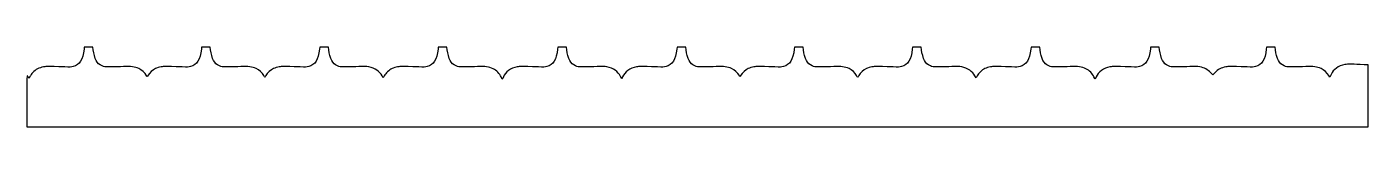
# Model space of a CAD drawing. Header units: centimetres. Extents: x -47.6 to 47.6, y -5.3 to 0.4.
import ezdxf

# ---------------------------------------------------------------- set-up
doc = ezdxf.new("R2010")
doc.units = ezdxf.units.CM
doc.header["$MEASUREMENT"] = 0
doc.layers.add('Layer 1', color=7, linetype='Continuous')

msp = doc.modelspace()

# ---------------------------------------------------------------- linework, layer by layer
at = {"layer": 'Layer 1'}
msp.add_open_spline([(-47.62441, -3.45943), (-47.62383, -1.62122), (-47.62362, -1.61422), (-47.57193, -1.6801), (-47.57193, -1.6801), (-47.54339, -1.71648), (-47.51309, -1.76709), (-47.50459, -1.79255), (-47.50459, -1.79255), (-47.48027, -1.86544), (-47.45683, -1.84791), (-47.40274, -1.71641), (-47.40274, -1.71641), (-47.37508, -1.64917), (-47.2814, -1.5182), (-47.19456, -1.42536), (-47.19456, -1.42536), (-46.99848, -1.21575), (-46.7549, -1.08858), (-46.43438, -1.02848), (-46.43438, -1.02848), (-46.20289, -0.98507), (-46.22076, -0.98499), (-44.93028, -1.03485), (-44.93028, -1.03485), (-44.56671, -1.04889), (-44.47087, -1.04428), (-44.3292, -1.00593), (-44.3292, -1.00593), (-43.86869, -0.88128), (-43.64847, -0.52601), (-43.56163, 0.23232), (-43.56163, 0.23232), (-43.56163, 0.23232), (-43.54412, 0.38527), (-43.54412, 0.38527), (-43.54412, 0.38527), (-43.54412, 0.38527), (-43.23638, 0.37784), (-43.23638, 0.37784), (-43.23638, 0.37784), (-43.23638, 0.37784), (-42.92865, 0.37042), (-42.92865, 0.37042), (-42.92865, 0.37042), (-42.92865, 0.37042), (-42.90859, 0.18877), (-42.90859, 0.18877), (-42.90859, 0.18877), (-42.87894, -0.07969), (-42.78976, -0.40286), (-42.69744, -0.5764), (-42.69744, -0.5764), (-42.60065, -0.75833), (-42.48112, -0.86948), (-42.28162, -0.96305), (-42.28162, -0.96305), (-42.14119, -1.02892), (-42.11559, -1.03182), (-41.6851, -1.03066), (-41.6851, -1.03066), (-41.43772, -1.02998), (-41.021, -1.01937), (-40.75906, -1.00706), (-40.75906, -1.00706), (-40.21592, -0.98154), (-39.97268, -1.01371), (-39.66958, -1.15114), (-39.66958, -1.15114), (-39.48477, -1.23494), (-39.22375, -1.46449), (-39.14319, -1.61407), (-39.14319, -1.61407), (-39.1158, -1.66494), (-39.08689, -1.70656), (-39.07896, -1.70656), (-39.07896, -1.70656), (-39.07102, -1.70656), (-39.04212, -1.66494), (-39.01472, -1.61407), (-39.01472, -1.61407), (-38.93554, -1.46704), (-38.67411, -1.23618), (-38.48836, -1.14926), (-38.48836, -1.14926), (-38.39527, -1.1057), (-38.2192, -1.05121), (-38.0971, -1.02818), (-38.0971, -1.02818), (-37.86877, -0.98511), (-37.88526, -0.98504), (-36.5959, -1.03485), (-36.5959, -1.03485), (-36.23234, -1.04889), (-36.13649, -1.04428), (-35.99482, -1.00593), (-35.99482, -1.00593), (-35.53432, -0.88128), (-35.3141, -0.52601), (-35.22726, 0.23232), (-35.22726, 0.23232), (-35.22726, 0.23232), (-35.20974, 0.38527), (-35.20974, 0.38527), (-35.20974, 0.38527), (-35.20974, 0.38527), (-34.90201, 0.37784), (-34.90201, 0.37784), (-34.90201, 0.37784), (-34.90201, 0.37784), (-34.59427, 0.37042), (-34.59427, 0.37042), (-34.59427, 0.37042), (-34.59427, 0.37042), (-34.57421, 0.18877), (-34.57421, 0.18877), (-34.57421, 0.18877), (-34.54456, -0.07969), (-34.45539, -0.40286), (-34.36307, -0.5764), (-34.36307, -0.5764), (-34.26628, -0.75833), (-34.14674, -0.86948), (-33.94725, -0.96305), (-33.94725, -0.96305), (-33.80682, -1.02892), (-33.78122, -1.03182), (-33.35073, -1.03066), (-33.35073, -1.03066), (-33.10334, -1.02998), (-32.68663, -1.01937), (-32.42469, -1.00706), (-32.42469, -1.00706), (-31.88154, -0.98154), (-31.63831, -1.01371), (-31.33521, -1.15114), (-31.33521, -1.15114), (-31.13798, -1.24057), (-30.88524, -1.46957), (-30.79405, -1.64147), (-30.79405, -1.64147), (-30.75962, -1.70638), (-30.72545, -1.75948), (-30.71813, -1.75948), (-30.71813, -1.75948), (-30.7108, -1.75948), (-30.67663, -1.70638), (-30.6422, -1.64147), (-30.6422, -1.64147), (-30.55235, -1.47209), (-30.29953, -1.24213), (-30.10107, -1.14926), (-30.10107, -1.14926), (-30.00798, -1.1057), (-29.83191, -1.05121), (-29.70981, -1.02818), (-29.70981, -1.02818), (-29.48148, -0.98511), (-29.49797, -0.98504), (-28.20861, -1.03485), (-28.20861, -1.03485), (-27.84505, -1.04889), (-27.7492, -1.04428), (-27.60753, -1.00593), (-27.60753, -1.00593), (-27.14703, -0.88128), (-26.9268, -0.52601), (-26.83996, 0.23232), (-26.83996, 0.23232), (-26.83996, 0.23232), (-26.82245, 0.38527), (-26.82245, 0.38527), (-26.82245, 0.38527), (-26.82245, 0.38527), (-26.51471, 0.37784), (-26.51471, 0.37784), (-26.51471, 0.37784), (-26.51471, 0.37784), (-26.20698, 0.37042), (-26.20698, 0.37042), (-26.20698, 0.37042), (-26.20698, 0.37042), (-26.18692, 0.18877), (-26.18692, 0.18877), (-26.18692, 0.18877), (-26.15727, -0.07969), (-26.0681, -0.40286), (-25.97577, -0.5764), (-25.97577, -0.5764), (-25.87899, -0.75833), (-25.75945, -0.86948), (-25.55996, -0.96305), (-25.55996, -0.96305), (-25.41953, -1.02892), (-25.39392, -1.03182), (-24.96344, -1.03066), (-24.96344, -1.03066), (-24.71605, -1.02998), (-24.29933, -1.01937), (-24.0374, -1.00706), (-24.0374, -1.00706), (-23.63133, -0.98798), (-23.528, -0.99135), (-23.33625, -1.0299), (-23.33625, -1.0299), (-22.90213, -1.11717), (-22.57016, -1.34244), (-22.39065, -1.67155), (-22.39065, -1.67155), (-22.39065, -1.67155), (-22.31594, -1.80851), (-22.31594, -1.80851), (-22.31594, -1.80851), (-22.31594, -1.80851), (-22.24174, -1.6668), (-22.24174, -1.6668), (-22.24174, -1.6668), (-22.14211, -1.4765), (-21.89633, -1.24707), (-21.68732, -1.14926), (-21.68732, -1.14926), (-21.59423, -1.1057), (-21.41816, -1.05121), (-21.29606, -1.02818), (-21.29606, -1.02818), (-21.06773, -0.98511), (-21.08422, -0.98504), (-19.79486, -1.03485), (-19.79486, -1.03485), (-19.4313, -1.04889), (-19.33545, -1.04428), (-19.19378, -1.00593), (-19.19378, -1.00593), (-18.73328, -0.88128), (-18.51305, -0.52601), (-18.42622, 0.23232), (-18.42622, 0.23232), (-18.42622, 0.23232), (-18.4087, 0.38527), (-18.4087, 0.38527), (-18.4087, 0.38527), (-18.4087, 0.38527), (-18.10096, 0.37784), (-18.10096, 0.37784), (-18.10096, 0.37784), (-18.10096, 0.37784), (-17.79323, 0.37042), (-17.79323, 0.37042), (-17.79323, 0.37042), (-17.79323, 0.37042), (-17.77317, 0.18877), (-17.77317, 0.18877), (-17.77317, 0.18877), (-17.74352, -0.07969), (-17.65435, -0.40286), (-17.56202, -0.5764), (-17.56202, -0.5764), (-17.46524, -0.75833), (-17.3457, -0.86948), (-17.14621, -0.96305), (-17.14621, -0.96305), (-17.00578, -1.02892), (-16.98017, -1.03182), (-16.54969, -1.03066), (-16.54969, -1.03066), (-16.3023, -1.02998), (-15.88558, -1.01937), (-15.62365, -1.00706), (-15.62365, -1.00706), (-15.06504, -0.98081), (-14.82283, -1.01517), (-14.5096, -1.1651), (-14.5096, -1.1651), (-14.27807, -1.27592), (-14.03836, -1.51927), (-13.94231, -1.74101), (-13.94231, -1.74101), (-13.90661, -1.82343), (-13.87066, -1.89107), (-13.86242, -1.89132), (-13.86242, -1.89132), (-13.85418, -1.89157), (-13.81972, -1.82488), (-13.78584, -1.74313), (-13.78584, -1.74313), (-13.6407, -1.39295), (-13.25688, -1.11306), (-12.80583, -1.02848), (-12.80583, -1.02848), (-12.57435, -0.98507), (-12.59221, -0.98499), (-11.30174, -1.03485), (-11.30174, -1.03485), (-10.93817, -1.04889), (-10.84233, -1.04428), (-10.70066, -1.00593), (-10.70066, -1.00593), (-10.24015, -0.88128), (-10.01993, -0.52601), (-9.93309, 0.23232), (-9.93309, 0.23232), (-9.93309, 0.23232), (-9.91558, 0.38527), (-9.91558, 0.38527), (-9.91558, 0.38527), (-9.91558, 0.38527), (-9.60784, 0.37784), (-9.60784, 0.37784), (-9.60784, 0.37784), (-9.60784, 0.37784), (-9.3001, 0.37042), (-9.3001, 0.37042), (-9.3001, 0.37042), (-9.3001, 0.37042), (-9.28005, 0.18877), (-9.28005, 0.18877), (-9.28005, 0.18877), (-9.2504, -0.07969), (-9.16122, -0.40286), (-9.0689, -0.5764), (-9.0689, -0.5764), (-8.97211, -0.75833), (-8.85257, -0.86948), (-8.65308, -0.96305), (-8.65308, -0.96305), (-8.51265, -1.02892), (-8.48705, -1.03182), (-8.05656, -1.03066), (-8.05656, -1.03066), (-7.80918, -1.02998), (-7.39246, -1.01937), (-7.13052, -1.00706), (-7.13052, -1.00706), (-6.72457, -0.98799), (-6.62142, -0.99134), (-6.43173, -1.02979), (-6.43173, -1.02979), (-5.97255, -1.12287), (-5.64372, -1.35382), (-5.46676, -1.70755), (-5.46676, -1.70755), (-5.46676, -1.70755), (-5.37798, -1.88501), (-5.37798, -1.88501), (-5.37798, -1.88501), (-5.37798, -1.88501), (-5.31777, -1.73975), (-5.31777, -1.73975), (-5.31777, -1.73975), (-5.17412, -1.39316), (-4.78823, -1.11269), (-4.33917, -1.02848), (-4.33917, -1.02848), (-4.10768, -0.98507), (-4.12555, -0.98499), (-2.83507, -1.03485), (-2.83507, -1.03485), (-2.4715, -1.04889), (-2.37566, -1.04428), (-2.23399, -1.00593), (-2.23399, -1.00593), (-1.77349, -0.88128), (-1.55326, -0.52601), (-1.46642, 0.23232), (-1.46642, 0.23232), (-1.46642, 0.23232), (-1.44891, 0.38527), (-1.44891, 0.38527), (-1.44891, 0.38527), (-1.44891, 0.38527), (-1.14117, 0.37784), (-1.14117, 0.37784), (-1.14117, 0.37784), (-1.14117, 0.37784), (-0.83344, 0.37042), (-0.83344, 0.37042), (-0.83344, 0.37042), (-0.83344, 0.37042), (-0.81338, 0.18877), (-0.81338, 0.18877), (-0.81338, 0.18877), (-0.78373, -0.07969), (-0.69456, -0.40286), (-0.60223, -0.5764), (-0.60223, -0.5764), (-0.50544, -0.75833), (-0.38591, -0.86948), (-0.18641, -0.96305), (-0.18641, -0.96305), (-0.04598, -1.02892), (-0.02038, -1.03182), (0.4101, -1.03066), (0.4101, -1.03066), (0.65749, -1.02998), (1.07421, -1.01937), (1.33615, -1.00706), (1.33615, -1.00706), (1.87929, -0.98154), (2.12252, -1.01371), (2.42563, -1.15114), (2.42563, -1.15114), (2.61044, -1.23494), (2.87146, -1.46449), (2.95201, -1.61407), (2.95201, -1.61407), (2.97941, -1.66494), (3.00832, -1.70656), (3.01625, -1.70656), (3.01625, -1.70656), (3.02418, -1.70656), (3.05309, -1.66494), (3.08049, -1.61407), (3.08049, -1.61407), (3.15966, -1.46704), (3.4211, -1.23618), (3.60685, -1.14926), (3.60685, -1.14926), (3.69994, -1.1057), (3.87601, -1.05121), (3.99811, -1.02818), (3.99811, -1.02818), (4.22644, -0.98511), (4.20994, -0.98504), (5.4993, -1.03485), (5.4993, -1.03485), (5.86287, -1.04889), (5.95871, -1.04428), (6.10038, -1.00593), (6.10038, -1.00593), (6.56089, -0.88128), (6.78111, -0.52601), (6.86795, 0.23232), (6.86795, 0.23232), (6.86795, 0.23232), (6.88547, 0.38527), (6.88547, 0.38527), (6.88547, 0.38527), (6.88547, 0.38527), (7.1932, 0.37784), (7.1932, 0.37784), (7.1932, 0.37784), (7.1932, 0.37784), (7.50094, 0.37042), (7.50094, 0.37042), (7.50094, 0.37042), (7.50094, 0.37042), (7.521, 0.18877), (7.521, 0.18877), (7.521, 0.18877), (7.55064, -0.07969), (7.63982, -0.40286), (7.73214, -0.5764), (7.73214, -0.5764), (7.82893, -0.75833), (7.94847, -0.86948), (8.14796, -0.96305), (8.14796, -0.96305), (8.28839, -1.02892), (8.31399, -1.03182), (8.74448, -1.03066), (8.74448, -1.03066), (8.99186, -1.02998), (9.40858, -1.01937), (9.67052, -1.00706), (9.67052, -1.00706), (10.21367, -0.98154), (10.4569, -1.01371), (10.76, -1.15114), (10.76, -1.15114), (10.95723, -1.24057), (11.20996, -1.46957), (11.30116, -1.64147), (11.30116, -1.64147), (11.33559, -1.70638), (11.36976, -1.75948), (11.37708, -1.75948), (11.37708, -1.75948), (11.38441, -1.75948), (11.41858, -1.70638), (11.45301, -1.64147), (11.45301, -1.64147), (11.54286, -1.47209), (11.79568, -1.24213), (11.99414, -1.14926), (11.99414, -1.14926), (12.08723, -1.1057), (12.2633, -1.05121), (12.3854, -1.02818), (12.3854, -1.02818), (12.61373, -0.98511), (12.59724, -0.98504), (13.8866, -1.03485), (13.8866, -1.03485), (14.25016, -1.04889), (14.346, -1.04428), (14.48768, -1.00593), (14.48768, -1.00593), (14.94818, -0.88128), (15.1684, -0.52601), (15.25524, 0.23232), (15.25524, 0.23232), (15.25524, 0.23232), (15.27276, 0.38527), (15.27276, 0.38527), (15.27276, 0.38527), (15.27276, 0.38527), (15.58049, 0.37784), (15.58049, 0.37784), (15.58049, 0.37784), (15.58049, 0.37784), (15.88823, 0.37042), (15.88823, 0.37042), (15.88823, 0.37042), (15.88823, 0.37042), (15.90829, 0.18877), (15.90829, 0.18877), (15.90829, 0.18877), (15.93793, -0.07969), (16.02711, -0.40286), (16.11944, -0.5764), (16.11944, -0.5764), (16.21622, -0.75833), (16.33576, -0.86948), (16.53525, -0.96305), (16.53525, -0.96305), (16.67568, -1.02892), (16.70129, -1.03182), (17.13177, -1.03066), (17.13177, -1.03066), (17.37916, -1.02998), (17.79588, -1.01937), (18.05781, -1.00706), (18.05781, -1.00706), (18.46387, -0.98798), (18.56721, -0.99135), (18.75896, -1.0299), (18.75896, -1.0299), (19.19308, -1.11717), (19.52505, -1.34244), (19.70456, -1.67155), (19.70456, -1.67155), (19.70456, -1.67155), (19.77927, -1.80851), (19.77927, -1.80851), (19.77927, -1.80851), (19.77927, -1.80851), (19.85346, -1.6668), (19.85346, -1.6668), (19.85346, -1.6668), (19.9531, -1.4765), (20.19888, -1.24707), (20.40789, -1.14926), (20.40789, -1.14926), (20.50098, -1.1057), (20.67705, -1.05121), (20.79915, -1.02818), (20.79915, -1.02818), (21.02748, -0.98511), (21.01099, -0.98504), (22.30035, -1.03485), (22.30035, -1.03485), (22.66391, -1.04889), (22.75975, -1.04428), (22.90143, -1.00593), (22.90143, -1.00593), (23.36193, -0.88128), (23.58215, -0.52601), (23.66899, 0.23232), (23.66899, 0.23232), (23.66899, 0.23232), (23.68651, 0.38527), (23.68651, 0.38527), (23.68651, 0.38527), (23.68651, 0.38527), (23.99424, 0.37784), (23.99424, 0.37784), (23.99424, 0.37784), (23.99424, 0.37784), (24.30198, 0.37042), (24.30198, 0.37042), (24.30198, 0.37042), (24.30198, 0.37042), (24.32204, 0.18877), (24.32204, 0.18877), (24.32204, 0.18877), (24.35168, -0.07969), (24.44086, -0.40286), (24.53319, -0.5764), (24.53319, -0.5764), (24.62997, -0.75833), (24.74951, -0.86948), (24.949, -0.96305), (24.949, -0.96305), (25.08943, -1.02892), (25.11504, -1.03182), (25.54552, -1.03066), (25.54552, -1.03066), (25.79291, -1.02998), (26.20963, -1.01937), (26.47156, -1.00706), (26.47156, -1.00706), (27.03017, -0.98081), (27.27238, -1.01517), (27.5856, -1.1651), (27.5856, -1.1651), (27.81714, -1.27592), (28.05685, -1.51927), (28.1529, -1.74101), (28.1529, -1.74101), (28.1886, -1.82343), (28.22455, -1.89107), (28.23279, -1.89132), (28.23279, -1.89132), (28.24102, -1.89157), (28.27549, -1.82488), (28.30937, -1.74313), (28.30937, -1.74313), (28.45451, -1.39295), (28.83832, -1.11306), (29.28938, -1.02848), (29.28938, -1.02848), (29.52086, -0.98507), (29.50299, -0.98499), (30.79347, -1.03485), (30.79347, -1.03485), (31.15704, -1.04889), (31.25288, -1.04428), (31.39455, -1.00593), (31.39455, -1.00593), (31.85506, -0.88128), (32.07528, -0.52601), (32.16212, 0.23232), (32.16212, 0.23232), (32.16212, 0.23232), (32.17963, 0.38527), (32.17963, 0.38527), (32.17963, 0.38527), (32.17963, 0.38527), (32.48737, 0.37784), (32.48737, 0.37784), (32.48737, 0.37784), (32.48737, 0.37784), (32.7951, 0.37042), (32.7951, 0.37042), (32.7951, 0.37042), (32.7951, 0.37042), (32.81516, 0.18877), (32.81516, 0.18877), (32.81516, 0.18877), (32.84481, -0.07969), (32.93399, -0.40286), (33.02631, -0.5764), (33.02631, -0.5764), (33.1231, -0.75833), (33.24263, -0.86948), (33.44213, -0.96305), (33.44213, -0.96305), (33.58256, -1.02892), (33.60816, -1.03182), (34.03865, -1.03066), (34.03865, -1.03066), (34.28603, -1.02998), (34.70275, -1.01937), (34.96469, -1.00706), (34.96469, -1.00706), (35.37075, -0.98798), (35.47408, -0.99135), (35.66583, -1.0299), (35.66583, -1.0299), (35.9991, -1.0969), (36.23319, -1.21923), (36.4293, -1.42887), (36.4293, -1.42887), (36.4293, -1.42887), (36.59188, -1.60267), (36.59188, -1.60267), (36.59188, -1.60267), (36.59188, -1.60267), (36.75375, -1.42962), (36.75375, -1.42962), (36.75375, -1.42962), (36.95406, -1.21549), (37.19493, -1.08905), (37.51792, -1.02848), (37.51792, -1.02848), (37.7494, -0.98507), (37.73154, -0.98499), (39.02201, -1.03485), (39.02201, -1.03485), (39.38558, -1.04889), (39.48142, -1.04428), (39.62309, -1.00593), (39.62309, -1.00593), (40.0836, -0.88128), (40.30382, -0.52601), (40.39066, 0.23232), (40.39066, 0.23232), (40.39066, 0.23232), (40.40817, 0.38527), (40.40817, 0.38527), (40.40817, 0.38527), (40.40817, 0.38527), (40.71591, 0.37784), (40.71591, 0.37784), (40.71591, 0.37784), (40.71591, 0.37784), (41.02365, 0.37042), (41.02365, 0.37042), (41.02365, 0.37042), (41.02365, 0.37042), (41.0437, 0.18877), (41.0437, 0.18877), (41.0437, 0.18877), (41.07335, -0.07969), (41.16253, -0.40286), (41.25485, -0.5764), (41.25485, -0.5764), (41.35164, -0.75833), (41.47118, -0.86948), (41.67067, -0.96305), (41.67067, -0.96305), (41.8111, -1.02892), (41.8367, -1.03182), (42.26719, -1.03066), (42.26719, -1.03066), (42.51457, -1.02998), (42.93129, -1.01937), (43.19323, -1.00706), (43.19323, -1.00706), (43.73604, -0.98156), (43.97962, -1.01372), (44.28196, -1.1508), (44.28196, -1.1508), (44.47885, -1.24008), (44.71644, -1.45419), (44.82055, -1.63619), (44.82055, -1.63619), (44.82055, -1.63619), (44.8938, -1.76425), (44.8938, -1.76425), (44.8938, -1.76425), (44.8938, -1.76425), (44.98766, -1.56912), (44.98766, -1.56912), (44.98766, -1.56912), (45.16586, -1.19861), (45.50348, -0.95588), (45.96102, -0.86929), (45.96102, -0.86929), (46.18482, -0.82694), (46.55939, -0.82878), (47.34057, -0.87607), (47.34057, -0.87607), (47.34057, -0.87607), (47.625, -0.89329), (47.625, -0.89329), (47.625, -0.89329), (47.625, -0.89329), (47.625, -3.09909), (47.625, -3.09909), (47.625, -3.09909), (47.625, -3.09909), (47.625, -5.3049), (47.625, -5.3049), (47.625, -5.3049), (47.625, -5.3049), (0, -5.3049), (0, -5.3049), (0, -5.3049), (0, -5.3049), (-47.625, -5.3049), (-47.625, -5.3049), (-47.625, -5.3049), (-47.625, -5.3049), (-47.62441, -3.45943), (-47.62441, -3.45943)], degree=3, knots=[0, 0, 0, 0, 0.00512821, 0.00512821, 0.00512821, 0.00512821, 0.01025641, 0.01025641, 0.01025641, 0.01025641, 0.01538462, 0.01538462, 0.01538462, 0.01538462, 0.02051282, 0.02051282, 0.02051282, 0.02051282, 0.02564103, 0.02564103, 0.02564103, 0.02564103, 0.03076923, 0.03076923, 0.03076923, 0.03076923, 0.03589744, 0.03589744, 0.03589744, 0.03589744, 0.04102564, 0.04102564, 0.04102564, 0.04102564, 0.04615385, 0.04615385, 0.04615385, 0.04615385, 0.05128205, 0.05128205, 0.05128205, 0.05128205, 0.05641026, 0.05641026, 0.05641026, 0.05641026, 0.06153846, 0.06153846, 0.06153846, 0.06153846, 0.06666667, 0.06666667, 0.06666667, 0.06666667, 0.07179487, 0.07179487, 0.07179487, 0.07179487, 0.07692308, 0.07692308, 0.07692308, 0.07692308, 0.08205128, 0.08205128, 0.08205128, 0.08205128, 0.08717949, 0.08717949, 0.08717949, 0.08717949, 0.09230769, 0.09230769, 0.09230769, 0.09230769, 0.0974359, 0.0974359, 0.0974359, 0.0974359, 0.1025641, 0.1025641, 0.1025641, 0.1025641, 0.10769231, 0.10769231, 0.10769231, 0.10769231, 0.11282051, 0.11282051, 0.11282051, 0.11282051, 0.11794872, 0.11794872, 0.11794872, 0.11794872, 0.12307692, 0.12307692, 0.12307692, 0.12307692, 0.12820513, 0.12820513, 0.12820513, 0.12820513, 0.13333333, 0.13333333, 0.13333333, 0.13333333, 0.13846154, 0.13846154, 0.13846154, 0.13846154, 0.14358974, 0.14358974, 0.14358974, 0.14358974, 0.14871795, 0.14871795, 0.14871795, 0.14871795, 0.15384615, 0.15384615, 0.15384615, 0.15384615, 0.15897436, 0.15897436, 0.15897436, 0.15897436, 0.16410256, 0.16410256, 0.16410256, 0.16410256, 0.16923077, 0.16923077, 0.16923077, 0.16923077, 0.17435897, 0.17435897, 0.17435897, 0.17435897, 0.17948718, 0.17948718, 0.17948718, 0.17948718, 0.18461538, 0.18461538, 0.18461538, 0.18461538, 0.18974359, 0.18974359, 0.18974359, 0.18974359, 0.19487179, 0.19487179, 0.19487179, 0.19487179, 0.2, 0.2, 0.2, 0.2, 0.20512821, 0.20512821, 0.20512821, 0.20512821, 0.21025641, 0.21025641, 0.21025641, 0.21025641, 0.21538462, 0.21538462, 0.21538462, 0.21538462, 0.22051282, 0.22051282, 0.22051282, 0.22051282, 0.22564103, 0.22564103, 0.22564103, 0.22564103, 0.23076923, 0.23076923, 0.23076923, 0.23076923, 0.23589744, 0.23589744, 0.23589744, 0.23589744, 0.24102564, 0.24102564, 0.24102564, 0.24102564, 0.24615385, 0.24615385, 0.24615385, 0.24615385, 0.25128205, 0.25128205, 0.25128205, 0.25128205, 0.25641026, 0.25641026, 0.25641026, 0.25641026, 0.26153846, 0.26153846, 0.26153846, 0.26153846, 0.26666667, 0.26666667, 0.26666667, 0.26666667, 0.27179487, 0.27179487, 0.27179487, 0.27179487, 0.27692308, 0.27692308, 0.27692308, 0.27692308, 0.28205128, 0.28205128, 0.28205128, 0.28205128, 0.28717949, 0.28717949, 0.28717949, 0.28717949, 0.29230769, 0.29230769, 0.29230769, 0.29230769, 0.2974359, 0.2974359, 0.2974359, 0.2974359, 0.3025641, 0.3025641, 0.3025641, 0.3025641, 0.30769231, 0.30769231, 0.30769231, 0.30769231, 0.31282051, 0.31282051, 0.31282051, 0.31282051, 0.31794872, 0.31794872, 0.31794872, 0.31794872, 0.32307692, 0.32307692, 0.32307692, 0.32307692, 0.32820513, 0.32820513, 0.32820513, 0.32820513, 0.33333333, 0.33333333, 0.33333333, 0.33333333, 0.33846154, 0.33846154, 0.33846154, 0.33846154, 0.34358974, 0.34358974, 0.34358974, 0.34358974, 0.34871795, 0.34871795, 0.34871795, 0.34871795, 0.35384615, 0.35384615, 0.35384615, 0.35384615, 0.35897436, 0.35897436, 0.35897436, 0.35897436, 0.36410256, 0.36410256, 0.36410256, 0.36410256, 0.36923077, 0.36923077, 0.36923077, 0.36923077, 0.37435897, 0.37435897, 0.37435897, 0.37435897, 0.37948718, 0.37948718, 0.37948718, 0.37948718, 0.38461538, 0.38461538, 0.38461538, 0.38461538, 0.38974359, 0.38974359, 0.38974359, 0.38974359, 0.39487179, 0.39487179, 0.39487179, 0.39487179, 0.4, 0.4, 0.4, 0.4, 0.40512821, 0.40512821, 0.40512821, 0.40512821, 0.41025641, 0.41025641, 0.41025641, 0.41025641, 0.41538462, 0.41538462, 0.41538462, 0.41538462, 0.42051282, 0.42051282, 0.42051282, 0.42051282, 0.42564103, 0.42564103, 0.42564103, 0.42564103, 0.43076923, 0.43076923, 0.43076923, 0.43076923, 0.43589744, 0.43589744, 0.43589744, 0.43589744, 0.44102564, 0.44102564, 0.44102564, 0.44102564, 0.44615385, 0.44615385, 0.44615385, 0.44615385, 0.45128205, 0.45128205, 0.45128205, 0.45128205, 0.45641026, 0.45641026, 0.45641026, 0.45641026, 0.46153846, 0.46153846, 0.46153846, 0.46153846, 0.46666667, 0.46666667, 0.46666667, 0.46666667, 0.47179487, 0.47179487, 0.47179487, 0.47179487, 0.47692308, 0.47692308, 0.47692308, 0.47692308, 0.48205128, 0.48205128, 0.48205128, 0.48205128, 0.48717949, 0.48717949, 0.48717949, 0.48717949, 0.49230769, 0.49230769, 0.49230769, 0.49230769, 0.4974359, 0.4974359, 0.4974359, 0.4974359, 0.5025641, 0.5025641, 0.5025641, 0.5025641, 0.50769231, 0.50769231, 0.50769231, 0.50769231, 0.51282051, 0.51282051, 0.51282051, 0.51282051, 0.51794872, 0.51794872, 0.51794872, 0.51794872, 0.52307692, 0.52307692, 0.52307692, 0.52307692, 0.52820513, 0.52820513, 0.52820513, 0.52820513, 0.53333333, 0.53333333, 0.53333333, 0.53333333, 0.53846154, 0.53846154, 0.53846154, 0.53846154, 0.54358974, 0.54358974, 0.54358974, 0.54358974, 0.54871795, 0.54871795, 0.54871795, 0.54871795, 0.55384615, 0.55384615, 0.55384615, 0.55384615, 0.55897436, 0.55897436, 0.55897436, 0.55897436, 0.56410256, 0.56410256, 0.56410256, 0.56410256, 0.56923077, 0.56923077, 0.56923077, 0.56923077, 0.57435897, 0.57435897, 0.57435897, 0.57435897, 0.57948718, 0.57948718, 0.57948718, 0.57948718, 0.58461538, 0.58461538, 0.58461538, 0.58461538, 0.58974359, 0.58974359, 0.58974359, 0.58974359, 0.59487179, 0.59487179, 0.59487179, 0.59487179, 0.6, 0.6, 0.6, 0.6, 0.60512821, 0.60512821, 0.60512821, 0.60512821, 0.61025641, 0.61025641, 0.61025641, 0.61025641, 0.61538462, 0.61538462, 0.61538462, 0.61538462, 0.62051282, 0.62051282, 0.62051282, 0.62051282, 0.62564103, 0.62564103, 0.62564103, 0.62564103, 0.63076923, 0.63076923, 0.63076923, 0.63076923, 0.63589744, 0.63589744, 0.63589744, 0.63589744, 0.64102564, 0.64102564, 0.64102564, 0.64102564, 0.64615385, 0.64615385, 0.64615385, 0.64615385, 0.65128205, 0.65128205, 0.65128205, 0.65128205, 0.65641026, 0.65641026, 0.65641026, 0.65641026, 0.66153846, 0.66153846, 0.66153846, 0.66153846, 0.66666667, 0.66666667, 0.66666667, 0.66666667, 0.67179487, 0.67179487, 0.67179487, 0.67179487, 0.67692308, 0.67692308, 0.67692308, 0.67692308, 0.68205128, 0.68205128, 0.68205128, 0.68205128, 0.68717949, 0.68717949, 0.68717949, 0.68717949, 0.69230769, 0.69230769, 0.69230769, 0.69230769, 0.6974359, 0.6974359, 0.6974359, 0.6974359, 0.7025641, 0.7025641, 0.7025641, 0.7025641, 0.70769231, 0.70769231, 0.70769231, 0.70769231, 0.71282051, 0.71282051, 0.71282051, 0.71282051, 0.71794872, 0.71794872, 0.71794872, 0.71794872, 0.72307692, 0.72307692, 0.72307692, 0.72307692, 0.72820513, 0.72820513, 0.72820513, 0.72820513, 0.73333333, 0.73333333, 0.73333333, 0.73333333, 0.73846154, 0.73846154, 0.73846154, 0.73846154, 0.74358974, 0.74358974, 0.74358974, 0.74358974, 0.74871795, 0.74871795, 0.74871795, 0.74871795, 0.75384615, 0.75384615, 0.75384615, 0.75384615, 0.75897436, 0.75897436, 0.75897436, 0.75897436, 0.76410256, 0.76410256, 0.76410256, 0.76410256, 0.76923077, 0.76923077, 0.76923077, 0.76923077, 0.77435897, 0.77435897, 0.77435897, 0.77435897, 0.77948718, 0.77948718, 0.77948718, 0.77948718, 0.78461538, 0.78461538, 0.78461538, 0.78461538, 0.78974359, 0.78974359, 0.78974359, 0.78974359, 0.79487179, 0.79487179, 0.79487179, 0.79487179, 0.8, 0.8, 0.8, 0.8, 0.80512821, 0.80512821, 0.80512821, 0.80512821, 0.81025641, 0.81025641, 0.81025641, 0.81025641, 0.81538462, 0.81538462, 0.81538462, 0.81538462, 0.82051282, 0.82051282, 0.82051282, 0.82051282, 0.82564103, 0.82564103, 0.82564103, 0.82564103, 0.83076923, 0.83076923, 0.83076923, 0.83076923, 0.83589744, 0.83589744, 0.83589744, 0.83589744, 0.84102564, 0.84102564, 0.84102564, 0.84102564, 0.84615385, 0.84615385, 0.84615385, 0.84615385, 0.85128205, 0.85128205, 0.85128205, 0.85128205, 0.85641026, 0.85641026, 0.85641026, 0.85641026, 0.86153846, 0.86153846, 0.86153846, 0.86153846, 0.86666667, 0.86666667, 0.86666667, 0.86666667, 0.87179487, 0.87179487, 0.87179487, 0.87179487, 0.87692308, 0.87692308, 0.87692308, 0.87692308, 0.88205128, 0.88205128, 0.88205128, 0.88205128, 0.88717949, 0.88717949, 0.88717949, 0.88717949, 0.89230769, 0.89230769, 0.89230769, 0.89230769, 0.8974359, 0.8974359, 0.8974359, 0.8974359, 0.9025641, 0.9025641, 0.9025641, 0.9025641, 0.90769231, 0.90769231, 0.90769231, 0.90769231, 0.91282051, 0.91282051, 0.91282051, 0.91282051, 0.91794872, 0.91794872, 0.91794872, 0.91794872, 0.92307692, 0.92307692, 0.92307692, 0.92307692, 0.92820513, 0.92820513, 0.92820513, 0.92820513, 0.93333333, 0.93333333, 0.93333333, 0.93333333, 0.93846154, 0.93846154, 0.93846154, 0.93846154, 0.94358974, 0.94358974, 0.94358974, 0.94358974, 0.94871795, 0.94871795, 0.94871795, 0.94871795, 0.95384615, 0.95384615, 0.95384615, 0.95384615, 0.95897436, 0.95897436, 0.95897436, 0.95897436, 0.96410256, 0.96410256, 0.96410256, 0.96410256, 0.96923077, 0.96923077, 0.96923077, 0.96923077, 0.97435897, 0.97435897, 0.97435897, 0.97435897, 0.97948718, 0.97948718, 0.97948718, 0.97948718, 0.98461538, 0.98461538, 0.98461538, 0.98461538, 0.98974359, 0.98974359, 0.98974359, 0.98974359, 1, 1, 1, 1], dxfattribs=at)

doc.saveas('drawing.dxf')
